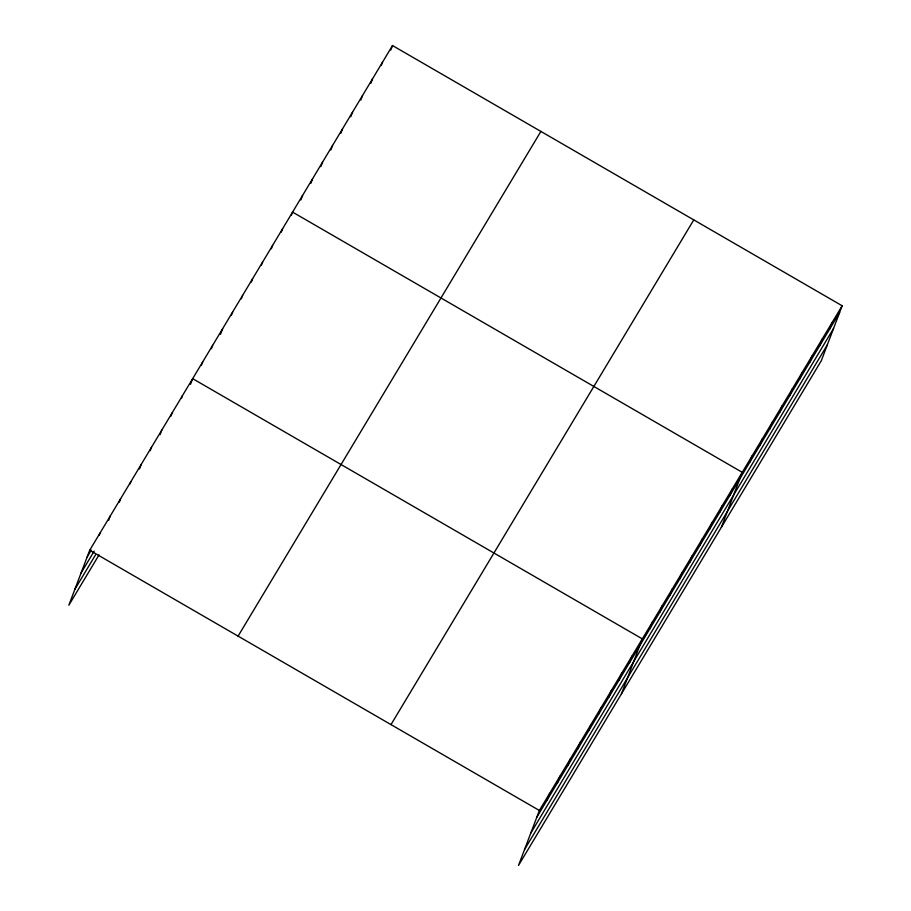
<?xml version="1.0" encoding="UTF-8"?>
<svg xmlns="http://www.w3.org/2000/svg" width="911" height="911" viewBox="0 0 911 911"><rect width="100%" height="100%" fill="white"/><g stroke="black" fill="none" stroke-linecap="round" stroke-linejoin="round"><path stroke-width="1.37" d="M842.163 305.777L539.38 810.483L518.496 865.45L821.289 360.745L842.163 305.777L392.504 45.55L89.711 550.255L68.837 605.223L99.037 554.879M99.151 535.349L100.005 533.094M108.591 520.443L110.299 515.933M119.307 502.155L120.594 498.772M130.034 483.866L130.888 481.612M139.474 468.971L141.194 464.451M150.201 450.683L151.488 447.29M160.063 434.649L161.782 430.129M170.79 416.361L172.077 412.968M181.505 398.073L182.371 395.818M190.524 384.294L192.665 378.657L642.323 638.884L621.45 693.852M201.365 365.379L202.652 361.997M211.363 348.731L212.65 345.349M220.496 334.326L222.637 328.689M231.348 315.422L232.635 312.029M241.335 298.762L242.622 295.38M251.334 282.103L252.62 278.72M261.32 265.454L262.607 262.072M271.319 248.794L272.594 245.412M281.305 232.146L282.592 228.752M291.292 215.486L292.579 212.104L742.249 472.331L721.364 527.298M300.858 199.964L302.577 195.444M310.856 183.305L312.564 178.795M320.843 166.645L322.562 162.135M330.841 149.996L332.549 145.487M340.828 133.336L342.547 128.827M350.826 116.688L352.534 112.167M360.813 100.028L362.532 95.518M370.8 83.368L372.519 78.858M381.231 65.592L382.506 62.21M390.785 50.059L392.504 45.55M547.101 800.097L549.675 793.322M557.395 782.936L559.969 776.161M567.69 765.775L570.263 759M577.984 748.614L580.558 741.839M588.278 731.453L590.852 724.689M598.573 714.292L601.146 707.528M608.867 697.131L611.44 690.367M619.161 679.97L621.735 673.206M629.455 662.809L632.029 656.045M649.748 629L652.322 622.224M659.735 612.34L662.308 605.576M669.733 595.692L672.307 588.916M679.72 579.032L682.293 572.267M689.718 562.383L692.28 555.608M699.705 545.723L702.279 538.948M709.703 529.063L712.265 522.299M719.69 512.415L722.264 505.639M729.677 495.755L732.25 488.991M749.662 462.446L752.235 455.682M759.66 445.786L762.234 439.022M769.647 429.138L772.221 422.362M779.645 412.478L782.219 405.714M789.632 395.829L792.206 389.054M799.63 379.17L802.192 372.405M809.617 362.521L812.191 355.745M819.615 345.861L822.177 339.086M829.602 329.201L832.176 322.437M87.137 557.02L91.259 550.153M81.102 572.928L94.14 551.189M74.873 589.315L95.461 554.993M238.101 636.129L540.895 131.423M390.99 724.609L693.772 219.904M536.807 817.258L839.6 312.553M530.76 833.155L833.554 328.461M524.542 849.542L827.325 344.848M89.711 550.255L539.38 810.483"/></g></svg>
